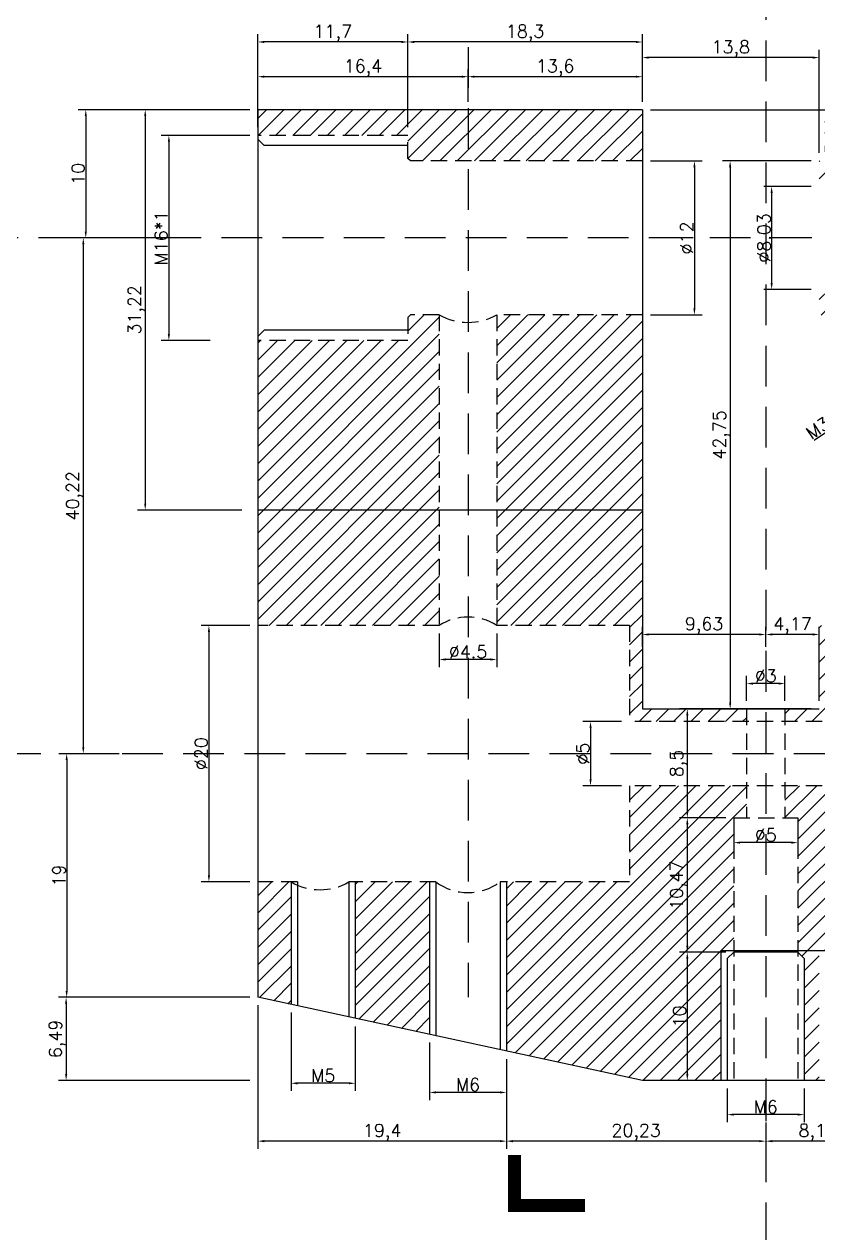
# Model space of a CAD drawing. Header units: millimetres. Extents: x 6817 to 15937, y -5221 to -164.
# Drawn here: x 9673.5 to 9735.4, y -372.3 to -278 of the extents above; entities that cross this region are included whole.
import ezdxf

# ---------------------------------------------------------------- set-up
doc = ezdxf.new("R2010")
doc.units = ezdxf.units.MM
doc.linetypes.add('HIDDEN', pattern=[9.525, 6.35, -3.175])
doc.layers.add('图层2', color=108, linetype='Continuous')
doc.styles.get("Standard").update_dxf_attribs({"font": 'txt', "bigfont": 'gbcbig.shx'})
doc.dimstyles.new('ISO-25', dxfattribs={"dimtxt": 1, "dimasz": 0.5, "dimexe": 0.6, "dimexo": 0.625, "dimgap": 0.1, "dimtad": 1, "dimtxsty": 'Standard', "dimcen": 2.5, "dimadec": 0, "dimazin": 0, "dimtfac": 1, "dimtmove": 0, "dimatfit": 3, "dimfxl": 0, "dimarcsym": 0})

# ---------------------------------------------------------------- blocks, each defined once
blk = doc.blocks.new('*D1235')
at = {"layer": 'Defpoints', "color": 0, "linetype": 'ByBlock', "transparency": 16777216}
for p in [(9705.895, -324.936), (9710.395, -324.936), (9705.895, -327.591)]:
    blk.add_point(p, dxfattribs=at)
at = {"layer": '图层2', "color": 0, "linetype": 'ByBlock', "lineweight": -2, "transparency": 16777216}
for p, q in [((9705.895, -325.561), (9705.895, -328.191)), ((9710.395, -325.561), (9710.395, -328.191)), ((9709.895, -327.591), (9706.395, -327.591))]:
    blk.add_line(p, q, dxfattribs=at)
at = {"layer": '图层2', "color": 0, "linetype": 'ByBlock', "transparency": 16777216}
for points in [[(9706.395, -327.507), (9706.395, -327.674), (9705.895, -327.591)], [(9709.895, -327.507), (9709.895, -327.674), (9710.395, -327.591)]]:
    blk.add_solid(points, dxfattribs=at)
at = {"layer": '图层2', "color": 0, "linetype": 'ByBlock', "transparency": 16777216, "insert": (9708.145, -326.991), "char_height": 1, "attachment_point": 5}
blk.add_mtext('%%C4.5', dxfattribs=at)
blk = doc.blocks.new('*D1236')
at = {"layer": 'Defpoints', "color": 0, "linetype": 'ByBlock', "transparency": 16777216}
for p in [(9705.145, -356.834), (9711.145, -358.131), (9705.145, -361.356)]:
    blk.add_point(p, dxfattribs=at)
at = {"layer": '图层2', "color": 0, "linetype": 'ByBlock', "lineweight": -2, "transparency": 16777216}
for p, q in [((9705.145, -357.459), (9705.145, -361.956)), ((9711.145, -358.756), (9711.145, -361.956)), ((9710.645, -361.356), (9705.645, -361.356))]:
    blk.add_line(p, q, dxfattribs=at)
at = {"layer": '图层2', "color": 0, "linetype": 'ByBlock', "transparency": 16777216}
for points in [[(9705.645, -361.273), (9705.645, -361.44), (9705.145, -361.356)], [(9710.645, -361.273), (9710.645, -361.44), (9711.145, -361.356)]]:
    blk.add_solid(points, dxfattribs=at)
at = {"layer": '图层2', "color": 0, "linetype": 'ByBlock', "transparency": 16777216, "insert": (9708.145, -360.756), "char_height": 1, "attachment_point": 5}
blk.add_mtext('M6', dxfattribs=at)
blk = doc.blocks.new('*D1237')
at = {"layer": 'Defpoints', "color": 0, "linetype": 'ByBlock', "transparency": 16777216}
for p in [(9691.745, -324.936), (9687.927, -344.936), (9691.745, -344.936)]:
    blk.add_point(p, dxfattribs=at)
at = {"layer": '图层2', "color": 0, "linetype": 'ByBlock', "lineweight": -2, "transparency": 16777216}
for p, q in [((9691.12, -324.936), (9687.327, -324.936)), ((9687.927, -325.436), (9687.927, -344.436)), ((9691.12, -344.936), (9687.327, -344.936))]:
    blk.add_line(p, q, dxfattribs=at)
at = {"layer": '图层2', "color": 0, "linetype": 'ByBlock', "transparency": 16777216}
for points in [[(9687.844, -325.436), (9688.011, -325.436), (9687.927, -324.936)], [(9687.844, -344.436), (9688.011, -344.436), (9687.927, -344.936)]]:
    blk.add_solid(points, dxfattribs=at)
at = {"layer": '图层2', "color": 0, "linetype": 'ByBlock', "transparency": 16777216, "insert": (9687.327, -334.936), "char_height": 1, "attachment_point": 5, "rotation": 90}
blk.add_mtext('%%C20', dxfattribs=at)
blk = doc.blocks.new('*D1284')
at = {"layer": 'Defpoints', "color": 0, "linetype": 'ByBlock', "transparency": 16777216}
for p in [(9708.145, -282.138), (9708.145, -284.712), (9721.745, -284.712)]:
    blk.add_point(p, dxfattribs=at)
at = {"layer": '图层2', "color": 0, "linetype": 'ByBlock', "lineweight": -2, "transparency": 16777216}
for p, q in [((9708.145, -284.087), (9708.145, -281.538)), ((9721.745, -284.087), (9721.745, -281.538)), ((9721.245, -282.138), (9708.645, -282.138))]:
    blk.add_line(p, q, dxfattribs=at)
at = {"layer": '图层2', "color": 0, "linetype": 'ByBlock', "transparency": 16777216}
for points in [[(9708.645, -282.055), (9708.645, -282.221), (9708.145, -282.138)], [(9721.245, -282.055), (9721.245, -282.221), (9721.745, -282.138)]]:
    blk.add_solid(points, dxfattribs=at)
at = {"layer": '图层2', "color": 0, "linetype": 'ByBlock', "transparency": 16777216, "insert": (9714.945, -281.455), "char_height": 1, "attachment_point": 5}
blk.add_mtext('13,6', dxfattribs=at)
blk = doc.blocks.new('*D1285')
at = {"layer": 'Defpoints', "color": 0, "linetype": 'ByBlock', "transparency": 16777216}
for p in [(9703.445, -279.431), (9721.745, -284.712), (9703.445, -286.712)]:
    blk.add_point(p, dxfattribs=at)
at = {"layer": '图层2', "color": 0, "linetype": 'ByBlock', "lineweight": -2, "transparency": 16777216}
for p, q in [((9703.445, -286.087), (9703.445, -278.831)), ((9721.745, -284.087), (9721.745, -278.831)), ((9721.245, -279.431), (9703.945, -279.431))]:
    blk.add_line(p, q, dxfattribs=at)
at = {"layer": '图层2', "color": 0, "linetype": 'ByBlock', "transparency": 16777216}
for points in [[(9703.945, -279.348), (9703.945, -279.515), (9703.445, -279.431)], [(9721.245, -279.348), (9721.245, -279.515), (9721.745, -279.431)]]:
    blk.add_solid(points, dxfattribs=at)
at = {"layer": '图层2', "color": 0, "linetype": 'ByBlock', "transparency": 16777216, "insert": (9712.595, -278.748), "char_height": 1, "attachment_point": 5}
blk.add_mtext('18,3', dxfattribs=at)
blk = doc.blocks.new('*D1286')
at = {"layer": 'Defpoints', "color": 0, "linetype": 'ByBlock', "transparency": 16777216}
for p in [(9691.745, -279.431), (9691.745, -286.712), (9703.445, -286.712)]:
    blk.add_point(p, dxfattribs=at)
at = {"layer": '图层2', "color": 0, "linetype": 'ByBlock', "lineweight": -2, "transparency": 16777216}
for p, q in [((9691.745, -286.087), (9691.745, -278.831)), ((9703.445, -286.087), (9703.445, -278.831)), ((9702.945, -279.431), (9692.245, -279.431))]:
    blk.add_line(p, q, dxfattribs=at)
at = {"layer": '图层2', "color": 0, "linetype": 'ByBlock', "transparency": 16777216}
for points in [[(9692.245, -279.348), (9692.245, -279.515), (9691.745, -279.431)], [(9702.945, -279.348), (9702.945, -279.515), (9703.445, -279.431)]]:
    blk.add_solid(points, dxfattribs=at)
at = {"layer": '图层2', "color": 0, "linetype": 'ByBlock', "transparency": 16777216, "insert": (9697.595, -278.748), "char_height": 1, "attachment_point": 5}
blk.add_mtext('11,7', dxfattribs=at)
blk = doc.blocks.new('*D772')
at = {"layer": 'Defpoints', "color": 0, "linetype": 'ByBlock', "transparency": 16777216}
for p in [(9691.745, -282.138), (9691.745, -284.712), (9708.145, -284.712)]:
    blk.add_point(p, dxfattribs=at)
at = {"layer": '图层2', "color": 0, "linetype": 'ByBlock', "lineweight": -2, "transparency": 16777216}
for p, q in [((9691.745, -284.087), (9691.745, -281.538)), ((9708.145, -284.087), (9708.145, -281.538)), ((9707.645, -282.138), (9692.245, -282.138))]:
    blk.add_line(p, q, dxfattribs=at)
at = {"layer": '图层2', "color": 0, "linetype": 'ByBlock', "transparency": 16777216}
for points in [[(9692.245, -282.055), (9692.245, -282.221), (9691.745, -282.138)], [(9707.645, -282.055), (9707.645, -282.221), (9708.145, -282.138)]]:
    blk.add_solid(points, dxfattribs=at)
at = {"layer": '图层2', "color": 0, "linetype": 'ByBlock', "transparency": 16777216, "insert": (9699.945, -281.455), "char_height": 1, "attachment_point": 5}
blk.add_mtext('16,4', dxfattribs=at)
blk = doc.blocks.new('*D773')
at = {"layer": 'Defpoints', "color": 0, "linetype": 'ByBlock', "transparency": 16777216}
for p in [(9721.745, -288.712), (9721.745, -300.712), (9725.81, -300.712)]:
    blk.add_point(p, dxfattribs=at)
at = {"layer": '图层2', "color": 0, "linetype": 'ByBlock', "lineweight": -2, "transparency": 16777216}
for p, q in [((9722.37, -288.712), (9726.41, -288.712)), ((9725.81, -289.212), (9725.81, -300.212)), ((9722.37, -300.712), (9726.41, -300.712))]:
    blk.add_line(p, q, dxfattribs=at)
at = {"layer": '图层2', "color": 0, "linetype": 'ByBlock', "transparency": 16777216}
for points in [[(9725.727, -289.212), (9725.893, -289.212), (9725.81, -288.712)], [(9725.727, -300.212), (9725.893, -300.212), (9725.81, -300.712)]]:
    blk.add_solid(points, dxfattribs=at)
at = {"layer": '图层2', "color": 0, "linetype": 'ByBlock', "transparency": 16777216, "insert": (9725.21, -294.712), "char_height": 1, "attachment_point": 5, "rotation": 90}
blk.add_mtext('%%C12', dxfattribs=at)
blk = doc.blocks.new('*D774')
at = {"layer": 'Defpoints', "color": 0, "linetype": 'ByBlock', "transparency": 16777216}
for p in [(9691.745, -286.712), (9684.803, -302.712), (9688.645, -302.712)]:
    blk.add_point(p, dxfattribs=at)
at = {"layer": '图层2', "color": 0, "linetype": 'ByBlock', "lineweight": -2, "transparency": 16777216}
for p, q in [((9691.12, -286.712), (9684.203, -286.712)), ((9684.803, -287.212), (9684.803, -302.212)), ((9688.02, -302.712), (9684.203, -302.712))]:
    blk.add_line(p, q, dxfattribs=at)
at = {"layer": '图层2', "color": 0, "linetype": 'ByBlock', "transparency": 16777216}
for points in [[(9684.72, -287.212), (9684.886, -287.212), (9684.803, -286.712)], [(9684.72, -302.212), (9684.886, -302.212), (9684.803, -302.712)]]:
    blk.add_solid(points, dxfattribs=at)
at = {"layer": '图层2', "color": 0, "linetype": 'ByBlock', "transparency": 16777216, "insert": (9684.203, -294.712), "char_height": 1, "attachment_point": 5, "rotation": 90}
blk.add_mtext('M16*1', dxfattribs=at)
blk = doc.blocks.new('*D1287')
at = {"layer": 'Defpoints', "color": 0, "linetype": 'ByBlock', "transparency": 16777216}
for p in [(9691.745, -284.712), (9678.319, -294.712), (9687.89, -294.712)]:
    blk.add_point(p, dxfattribs=at)
at = {"layer": '图层2', "color": 0, "linetype": 'ByBlock', "lineweight": -2, "transparency": 16777216}
for p, q in [((9691.12, -284.712), (9677.719, -284.712)), ((9678.319, -285.212), (9678.319, -294.212)), ((9687.265, -294.712), (9677.719, -294.712))]:
    blk.add_line(p, q, dxfattribs=at)
at = {"layer": '图层2', "color": 0, "linetype": 'ByBlock', "transparency": 16777216}
for points in [[(9678.235, -285.212), (9678.402, -285.212), (9678.319, -284.712)], [(9678.235, -294.212), (9678.402, -294.212), (9678.319, -294.712)]]:
    blk.add_solid(points, dxfattribs=at)
at = {"layer": '图层2', "color": 0, "linetype": 'ByBlock', "transparency": 16777216, "insert": (9677.719, -289.712), "char_height": 1, "attachment_point": 5, "rotation": 90}
blk.add_mtext('10', dxfattribs=at)
blk = doc.blocks.new('*D775')
at = {"layer": 'Defpoints', "color": 0, "linetype": 'ByBlock', "transparency": 16777216}
for p in [(9691.12, -284.712), (9682.957, -315.936), (9691.12, -315.936)]:
    blk.add_point(p, dxfattribs=at)
at = {"layer": '图层2', "color": 0, "linetype": 'ByBlock', "lineweight": -2, "transparency": 16777216}
for p, q in [((9690.495, -284.712), (9682.357, -284.712)), ((9682.957, -285.212), (9682.957, -315.436)), ((9690.495, -315.936), (9682.357, -315.936))]:
    blk.add_line(p, q, dxfattribs=at)
at = {"layer": '图层2', "color": 0, "linetype": 'ByBlock', "transparency": 16777216}
for points in [[(9682.874, -285.212), (9683.04, -285.212), (9682.957, -284.712)], [(9682.874, -315.436), (9683.04, -315.436), (9682.957, -315.936)]]:
    blk.add_solid(points, dxfattribs=at)
at = {"layer": '图层2', "color": 0, "linetype": 'ByBlock', "transparency": 16777216, "insert": (9682.274, -300.324), "char_height": 1, "attachment_point": 5, "rotation": 90}
blk.add_mtext('31,22', dxfattribs=at)
blk = doc.blocks.new('*D1288')
at = {"layer": 'Defpoints', "color": 0, "linetype": 'ByBlock', "transparency": 16777216}
for p in [(9678.751, -294.712), (9678.126, -334.936), (9681.561, -334.936)]:
    blk.add_point(p, dxfattribs=at)
at = {"layer": '图层2', "color": 0, "linetype": 'ByBlock', "lineweight": -2, "transparency": 16777216}
for p, q in [((9678.126, -294.712), (9677.526, -294.712)), ((9678.126, -295.212), (9678.126, -334.436)), ((9680.936, -334.936), (9677.526, -334.936))]:
    blk.add_line(p, q, dxfattribs=at)
at = {"layer": '图层2', "color": 0, "linetype": 'ByBlock', "transparency": 16777216}
for points in [[(9678.043, -295.212), (9678.21, -295.212), (9678.126, -294.712)], [(9678.043, -334.436), (9678.21, -334.436), (9678.126, -334.936)]]:
    blk.add_solid(points, dxfattribs=at)
at = {"layer": '图层2', "color": 0, "linetype": 'ByBlock', "transparency": 16777216, "insert": (9677.443, -314.824), "char_height": 1, "attachment_point": 5, "rotation": 90}
blk.add_mtext('40,22', dxfattribs=at)
blk = doc.blocks.new('*D1289')
at = {"layer": 'Defpoints', "color": 0, "linetype": 'ByBlock', "transparency": 16777216}
for p in [(9681.561, -334.936), (9676.829, -353.936), (9691.745, -353.936)]:
    blk.add_point(p, dxfattribs=at)
at = {"layer": '图层2', "color": 0, "linetype": 'ByBlock', "lineweight": -2, "transparency": 16777216}
for p, q in [((9680.936, -334.936), (9676.229, -334.936)), ((9676.829, -335.436), (9676.829, -353.436)), ((9691.12, -353.936), (9676.229, -353.936))]:
    blk.add_line(p, q, dxfattribs=at)
at = {"layer": '图层2', "color": 0, "linetype": 'ByBlock', "transparency": 16777216}
for points in [[(9676.745, -335.436), (9676.912, -335.436), (9676.829, -334.936)], [(9676.745, -353.436), (9676.912, -353.436), (9676.829, -353.936)]]:
    blk.add_solid(points, dxfattribs=at)
at = {"layer": '图层2', "color": 0, "linetype": 'ByBlock', "transparency": 16777216, "insert": (9676.229, -344.436), "char_height": 1, "attachment_point": 5, "rotation": 90}
blk.add_mtext('19', dxfattribs=at)
blk = doc.blocks.new('*D1290')
at = {"layer": 'Defpoints', "color": 0, "linetype": 'ByBlock', "transparency": 16777216}
for p in [(9720.745, -332.436), (9717.703, -337.436), (9720.745, -337.436)]:
    blk.add_point(p, dxfattribs=at)
at = {"layer": '图层2', "color": 0, "linetype": 'ByBlock', "lineweight": -2, "transparency": 16777216}
for p, q in [((9720.12, -332.436), (9717.103, -332.436)), ((9717.703, -332.936), (9717.703, -336.936)), ((9720.12, -337.436), (9717.103, -337.436))]:
    blk.add_line(p, q, dxfattribs=at)
at = {"layer": '图层2', "color": 0, "linetype": 'ByBlock', "transparency": 16777216}
for points in [[(9717.62, -332.936), (9717.787, -332.936), (9717.703, -332.436)], [(9717.62, -336.936), (9717.787, -336.936), (9717.703, -337.436)]]:
    blk.add_solid(points, dxfattribs=at)
at = {"layer": '图层2', "color": 0, "linetype": 'ByBlock', "transparency": 16777216, "insert": (9717.103, -334.936), "char_height": 1, "attachment_point": 5, "rotation": 90}
blk.add_mtext('%%C5', dxfattribs=at)
blk = doc.blocks.new('*D1291')
at = {"layer": 'Defpoints', "color": 0, "linetype": 'ByBlock', "transparency": 16777216}
for p in [(9729.875, -329.468), (9729.875, -331.451), (9732.875, -331.451)]:
    blk.add_point(p, dxfattribs=at)
at = {"layer": '图层2', "color": 0, "linetype": 'ByBlock', "lineweight": -2, "transparency": 16777216}
for p, q in [((9729.875, -330.826), (9729.875, -328.868)), ((9732.875, -330.826), (9732.875, -328.868)), ((9732.375, -329.468), (9730.375, -329.468))]:
    blk.add_line(p, q, dxfattribs=at)
at = {"layer": '图层2', "color": 0, "linetype": 'ByBlock', "transparency": 16777216}
for points in [[(9730.375, -329.385), (9730.375, -329.552), (9729.875, -329.468)], [(9732.375, -329.385), (9732.375, -329.552), (9732.875, -329.468)]]:
    blk.add_solid(points, dxfattribs=at)
at = {"layer": '图层2', "color": 0, "linetype": 'ByBlock', "transparency": 16777216, "insert": (9731.375, -328.868), "char_height": 1, "attachment_point": 5}
blk.add_mtext('%%C3', dxfattribs=at)
blk = doc.blocks.new('*D1292')
at = {"layer": 'Defpoints', "color": 0, "linetype": 'ByBlock', "transparency": 16777216}
for p in [(9731.375, -325.641), (9731.375, -327.217), (9735.545, -331.451)]:
    blk.add_point(p, dxfattribs=at)
at = {"layer": '图层2', "color": 0, "linetype": 'ByBlock', "lineweight": -2, "transparency": 16777216}
for p, q in [((9731.375, -326.592), (9731.375, -325.041)), ((9735.545, -330.826), (9735.545, -325.041)), ((9735.045, -325.641), (9731.875, -325.641))]:
    blk.add_line(p, q, dxfattribs=at)
at = {"layer": '图层2', "color": 0, "linetype": 'ByBlock', "transparency": 16777216}
for points in [[(9731.875, -325.558), (9731.875, -325.724), (9731.375, -325.641)], [(9735.045, -325.558), (9735.045, -325.724), (9735.545, -325.641)]]:
    blk.add_solid(points, dxfattribs=at)
at = {"layer": '图层2', "color": 0, "linetype": 'ByBlock', "transparency": 16777216, "insert": (9733.46, -324.958), "char_height": 1, "attachment_point": 5}
blk.add_mtext('4,17', dxfattribs=at)
blk = doc.blocks.new('*D1293')
at = {"layer": 'Defpoints', "color": 0, "linetype": 'ByBlock', "transparency": 16777216}
for p in [(9721.745, -325.641), (9721.745, -327.217), (9731.375, -327.217)]:
    blk.add_point(p, dxfattribs=at)
at = {"layer": '图层2', "color": 0, "linetype": 'ByBlock', "lineweight": -2, "transparency": 16777216}
for p, q in [((9721.745, -326.592), (9721.745, -325.041)), ((9731.375, -326.592), (9731.375, -325.041)), ((9730.875, -325.641), (9722.245, -325.641))]:
    blk.add_line(p, q, dxfattribs=at)
at = {"layer": '图层2', "color": 0, "linetype": 'ByBlock', "transparency": 16777216}
for points in [[(9722.245, -325.558), (9722.245, -325.724), (9721.745, -325.641)], [(9730.875, -325.558), (9730.875, -325.724), (9731.375, -325.641)]]:
    blk.add_solid(points, dxfattribs=at)
at = {"layer": '图层2', "color": 0, "linetype": 'ByBlock', "transparency": 16777216, "insert": (9726.56, -324.958), "char_height": 1, "attachment_point": 5}
blk.add_mtext('9,63', dxfattribs=at)
blk = doc.blocks.new('*D1294')
at = {"layer": 'Defpoints', "color": 0, "linetype": 'ByBlock', "transparency": 16777216}
for p in [(9728.875, -339.951), (9733.875, -339.951), (9728.875, -341.875)]:
    blk.add_point(p, dxfattribs=at)
at = {"layer": '图层2', "color": 0, "linetype": 'ByBlock', "lineweight": -2, "transparency": 16777216}
for p, q in [((9728.875, -340.576), (9728.875, -342.475)), ((9733.875, -340.576), (9733.875, -342.475)), ((9733.375, -341.875), (9729.375, -341.875))]:
    blk.add_line(p, q, dxfattribs=at)
at = {"layer": '图层2', "color": 0, "linetype": 'ByBlock', "transparency": 16777216}
for points in [[(9729.375, -341.792), (9729.375, -341.958), (9728.875, -341.875)], [(9733.375, -341.792), (9733.375, -341.958), (9733.875, -341.875)]]:
    blk.add_solid(points, dxfattribs=at)
at = {"layer": '图层2', "color": 0, "linetype": 'ByBlock', "transparency": 16777216, "insert": (9731.375, -341.275), "char_height": 1, "attachment_point": 5}
blk.add_mtext('%%C5', dxfattribs=at)
blk = doc.blocks.new('*D1295')
at = {"layer": 'Defpoints', "color": 0, "linetype": 'ByBlock', "transparency": 16777216}
for p in [(9729.832, -331.451), (9725.254, -339.951), (9728.875, -339.951)]:
    blk.add_point(p, dxfattribs=at)
at = {"layer": '图层2', "color": 0, "linetype": 'ByBlock', "lineweight": -2, "transparency": 16777216}
for p, q in [((9729.207, -331.451), (9724.654, -331.451)), ((9725.254, -331.951), (9725.254, -339.451)), ((9728.25, -339.951), (9724.654, -339.951))]:
    blk.add_line(p, q, dxfattribs=at)
at = {"layer": '图层2', "color": 0, "linetype": 'ByBlock', "transparency": 16777216}
for points in [[(9725.17, -331.951), (9725.337, -331.951), (9725.254, -331.451)], [(9725.17, -339.451), (9725.337, -339.451), (9725.254, -339.951)]]:
    blk.add_solid(points, dxfattribs=at)
at = {"layer": '图层2', "color": 0, "linetype": 'ByBlock', "transparency": 16777216, "insert": (9724.57, -335.701), "char_height": 1, "attachment_point": 5, "rotation": 90}
blk.add_mtext('8,5', dxfattribs=at)
blk = doc.blocks.new('*D776')
at = {"layer": 'Defpoints', "color": 0, "linetype": 'ByBlock', "transparency": 16777216}
for p in [(9728.25, -339.951), (9725.254, -350.423), (9728.875, -350.423)]:
    blk.add_point(p, dxfattribs=at)
at = {"layer": '图层2', "color": 0, "linetype": 'ByBlock', "lineweight": -2, "transparency": 16777216}
for p, q in [((9727.625, -339.951), (9724.654, -339.951)), ((9725.254, -340.451), (9725.254, -349.923)), ((9728.25, -350.423), (9724.654, -350.423))]:
    blk.add_line(p, q, dxfattribs=at)
at = {"layer": '图层2', "color": 0, "linetype": 'ByBlock', "transparency": 16777216}
for points in [[(9725.17, -340.451), (9725.337, -340.451), (9725.254, -339.951)], [(9725.17, -349.923), (9725.337, -349.923), (9725.254, -350.423)]]:
    blk.add_solid(points, dxfattribs=at)
at = {"layer": '图层2', "color": 0, "linetype": 'ByBlock', "transparency": 16777216, "insert": (9724.57, -345.187), "char_height": 1, "attachment_point": 5, "rotation": 90}
blk.add_mtext('10,47', dxfattribs=at)
blk = doc.blocks.new('*D1296')
at = {"layer": 'Defpoints', "color": 0, "linetype": 'ByBlock', "transparency": 16777216}
for p in [(9728.875, -350.423), (9725.254, -360.423), (9727.858, -360.423)]:
    blk.add_point(p, dxfattribs=at)
at = {"layer": '图层2', "color": 0, "linetype": 'ByBlock', "lineweight": -2, "transparency": 16777216}
for p, q in [((9728.25, -350.423), (9724.654, -350.423)), ((9725.254, -350.923), (9725.254, -359.923)), ((9727.233, -360.423), (9724.654, -360.423))]:
    blk.add_line(p, q, dxfattribs=at)
at = {"layer": '图层2', "color": 0, "linetype": 'ByBlock', "transparency": 16777216}
for points in [[(9725.17, -350.923), (9725.337, -350.923), (9725.254, -350.423)], [(9725.17, -359.923), (9725.337, -359.923), (9725.254, -360.423)]]:
    blk.add_solid(points, dxfattribs=at)
at = {"layer": '图层2', "color": 0, "linetype": 'ByBlock', "transparency": 16777216, "insert": (9724.654, -355.423), "char_height": 1, "attachment_point": 5, "rotation": 90}
blk.add_mtext('10', dxfattribs=at)
blk = doc.blocks.new('*D1297')
at = {"layer": 'Defpoints', "color": 0, "linetype": 'ByBlock', "transparency": 16777216}
for p in [(9728.375, -360.423), (9734.375, -360.423), (9728.375, -363.086)]:
    blk.add_point(p, dxfattribs=at)
at = {"layer": '图层2', "color": 0, "linetype": 'ByBlock', "lineweight": -2, "transparency": 16777216}
for p, q in [((9728.375, -361.048), (9728.375, -363.686)), ((9734.375, -361.048), (9734.375, -363.686)), ((9733.875, -363.086), (9728.875, -363.086))]:
    blk.add_line(p, q, dxfattribs=at)
at = {"layer": '图层2', "color": 0, "linetype": 'ByBlock', "transparency": 16777216}
for points in [[(9728.875, -363.003), (9728.875, -363.169), (9728.375, -363.086)], [(9733.875, -363.003), (9733.875, -363.169), (9734.375, -363.086)]]:
    blk.add_solid(points, dxfattribs=at)
at = {"layer": '图层2', "color": 0, "linetype": 'ByBlock', "transparency": 16777216, "insert": (9731.375, -362.486), "char_height": 1, "attachment_point": 5}
blk.add_mtext('M6', dxfattribs=at)
blk = doc.blocks.new('*D1304')
at = {"layer": 'Defpoints', "color": 0, "linetype": 'ByBlock', "transparency": 16777216}
for p in [(9739.489, -360.423), (9731.375, -363.086), (9731.375, -365.157)]:
    blk.add_point(p, dxfattribs=at)
at = {"layer": '图层2', "color": 0, "linetype": 'ByBlock', "lineweight": -2, "transparency": 16777216}
for p, q in [((9739.489, -361.048), (9739.489, -365.757)), ((9731.375, -363.711), (9731.375, -365.757)), ((9738.989, -365.157), (9731.875, -365.157))]:
    blk.add_line(p, q, dxfattribs=at)
at = {"layer": '图层2', "color": 0, "linetype": 'ByBlock', "transparency": 16777216}
for points in [[(9731.875, -365.074), (9731.875, -365.241), (9731.375, -365.157)], [(9738.989, -365.074), (9738.989, -365.241), (9739.489, -365.157)]]:
    blk.add_solid(points, dxfattribs=at)
at = {"layer": '图层2', "color": 0, "linetype": 'ByBlock', "transparency": 16777216, "insert": (9735.432, -364.474), "char_height": 1, "attachment_point": 5}
blk.add_mtext('8,11', dxfattribs=at)
blk = doc.blocks.new('*D777')
at = {"layer": 'Defpoints', "color": 0, "linetype": 'ByBlock', "transparency": 16777216}
for p in [(9711.145, -358.131), (9731.375, -363.711), (9711.145, -365.157)]:
    blk.add_point(p, dxfattribs=at)
at = {"layer": '图层2', "color": 0, "linetype": 'ByBlock', "lineweight": -2, "transparency": 16777216}
for p, q in [((9711.145, -358.756), (9711.145, -365.757)), ((9731.375, -364.336), (9731.375, -365.757)), ((9730.875, -365.157), (9711.645, -365.157))]:
    blk.add_line(p, q, dxfattribs=at)
at = {"layer": '图层2', "color": 0, "linetype": 'ByBlock', "transparency": 16777216}
for points in [[(9711.645, -365.074), (9711.645, -365.241), (9711.145, -365.157)], [(9730.875, -365.074), (9730.875, -365.241), (9731.375, -365.157)]]:
    blk.add_solid(points, dxfattribs=at)
at = {"layer": '图层2', "color": 0, "linetype": 'ByBlock', "transparency": 16777216, "insert": (9721.26, -364.474), "char_height": 1, "attachment_point": 5}
blk.add_mtext('20,23', dxfattribs=at)
blk = doc.blocks.new('*D778')
at = {"layer": 'Defpoints', "color": 0, "linetype": 'ByBlock', "transparency": 16777216}
for p in [(9691.745, -353.936), (9711.145, -358.131), (9691.745, -365.157)]:
    blk.add_point(p, dxfattribs=at)
at = {"layer": '图层2', "color": 0, "linetype": 'ByBlock', "lineweight": -2, "transparency": 16777216}
for p, q in [((9691.745, -354.561), (9691.745, -365.757)), ((9711.145, -358.756), (9711.145, -365.757)), ((9710.645, -365.157), (9692.245, -365.157))]:
    blk.add_line(p, q, dxfattribs=at)
at = {"layer": '图层2', "color": 0, "linetype": 'ByBlock', "transparency": 16777216}
for points in [[(9692.245, -365.074), (9692.245, -365.241), (9691.745, -365.157)], [(9710.645, -365.074), (9710.645, -365.241), (9711.145, -365.157)]]:
    blk.add_solid(points, dxfattribs=at)
at = {"layer": '图层2', "color": 0, "linetype": 'ByBlock', "transparency": 16777216, "insert": (9701.445, -364.474), "char_height": 1, "attachment_point": 5}
blk.add_mtext('19,4', dxfattribs=at)
blk = doc.blocks.new('*D779')
at = {"layer": 'Defpoints', "color": 0, "linetype": 'ByBlock', "transparency": 16777216}
for p in [(9691.745, -353.936), (9676.787, -360.423), (9691.745, -360.423)]:
    blk.add_point(p, dxfattribs=at)
at = {"layer": '图层2', "color": 0, "linetype": 'ByBlock', "lineweight": -2, "transparency": 16777216}
for p, q in [((9691.12, -353.936), (9676.187, -353.936)), ((9676.787, -354.436), (9676.787, -359.923)), ((9691.12, -360.423), (9676.187, -360.423))]:
    blk.add_line(p, q, dxfattribs=at)
at = {"layer": '图层2', "color": 0, "linetype": 'ByBlock', "transparency": 16777216}
for points in [[(9676.704, -354.436), (9676.87, -354.436), (9676.787, -353.936)], [(9676.704, -359.923), (9676.87, -359.923), (9676.787, -360.423)]]:
    blk.add_solid(points, dxfattribs=at)
at = {"layer": '图层2', "color": 0, "linetype": 'ByBlock', "transparency": 16777216, "insert": (9676.104, -357.18), "char_height": 1, "attachment_point": 5, "rotation": 90}
blk.add_mtext('6,49', dxfattribs=at)
blk = doc.blocks.new('*D783')
at = {"layer": 'Defpoints', "color": 0, "linetype": 'ByBlock', "transparency": 16777216}
for p in [(9721.745, -280.647), (9721.745, -284.712), (9735.545, -288.697)]:
    blk.add_point(p, dxfattribs=at)
at = {"layer": '图层2', "color": 0, "linetype": 'ByBlock', "lineweight": -2, "transparency": 16777216}
for p, q in [((9721.745, -284.087), (9721.745, -280.047)), ((9735.045, -280.647), (9722.245, -280.647)), ((9735.545, -288.072), (9735.545, -280.047))]:
    blk.add_line(p, q, dxfattribs=at)
at = {"layer": '图层2', "color": 0, "linetype": 'ByBlock', "transparency": 16777216}
for points in [[(9722.245, -280.564), (9722.245, -280.731), (9721.745, -280.647)], [(9735.045, -280.564), (9735.045, -280.731), (9735.545, -280.647)]]:
    blk.add_solid(points, dxfattribs=at)
at = {"layer": '图层2', "color": 0, "linetype": 'ByBlock', "transparency": 16777216, "insert": (9728.645, -279.964), "char_height": 1, "attachment_point": 5}
blk.add_mtext('13,8', dxfattribs=at)
blk = doc.blocks.new('*D784')
at = {"layer": 'Defpoints', "color": 0, "linetype": 'ByBlock', "transparency": 16777216}
for p in [(9721.745, -284.712), (9737.38, -284.712), (9735.545, -288.697)]:
    blk.add_point(p, dxfattribs=at)
at = {"layer": '图层2', "color": 0, "linetype": 'ByBlock', "lineweight": -2, "transparency": 16777216}
for p, q in [((9722.37, -284.712), (9737.98, -284.712)), ((9737.38, -288.197), (9737.38, -285.212)), ((9736.17, -288.697), (9737.98, -288.697))]:
    blk.add_line(p, q, dxfattribs=at)
at = {"layer": '图层2', "color": 0, "linetype": 'ByBlock', "transparency": 16777216}
for points in [[(9737.296, -285.212), (9737.463, -285.212), (9737.38, -284.712)], [(9737.296, -288.197), (9737.463, -288.197), (9737.38, -288.697)]]:
    blk.add_solid(points, dxfattribs=at)
at = {"layer": '图层2', "color": 0, "linetype": 'ByBlock', "transparency": 16777216, "insert": (9736.696, -286.704), "char_height": 1, "attachment_point": 5, "rotation": 90}
blk.add_mtext('3,99', dxfattribs=at)
blk = doc.blocks.new('*D1323')
at = {"layer": 'Defpoints', "color": 0, "linetype": 'ByBlock', "transparency": 16777216}
for p in [(9735.545, -290.697), (9731.834, -298.727), (9735.545, -298.727)]:
    blk.add_point(p, dxfattribs=at)
at = {"layer": '图层2', "color": 0, "linetype": 'ByBlock', "lineweight": -2, "transparency": 16777216}
for p, q in [((9734.92, -290.697), (9731.234, -290.697)), ((9731.834, -291.197), (9731.834, -298.227)), ((9734.92, -298.727), (9731.234, -298.727))]:
    blk.add_line(p, q, dxfattribs=at)
at = {"layer": '图层2', "color": 0, "linetype": 'ByBlock', "transparency": 16777216}
for points in [[(9731.751, -291.197), (9731.918, -291.197), (9731.834, -290.697)], [(9731.751, -298.227), (9731.918, -298.227), (9731.834, -298.727)]]:
    blk.add_solid(points, dxfattribs=at)
at = {"layer": '图层2', "color": 0, "linetype": 'ByBlock', "transparency": 16777216, "insert": (9731.234, -294.712), "char_height": 1, "attachment_point": 5, "rotation": 90}
blk.add_mtext('%%C8.03', dxfattribs=at)
blk = doc.blocks.new('*D794')
at = {"layer": 'Defpoints', "color": 0, "linetype": 'ByBlock', "transparency": 16777216}
for p in [(9743.304, -304.983), (9742.061, -305.823)]:
    blk.add_point(p, dxfattribs=at)
at = {"layer": '图层2', "color": 0, "linetype": 'ByBlock', "lineweight": -2, "transparency": 16777216}
for p, q in [((9743.304, -304.983), (9742.061, -305.823)), ((9735.162, -310.479), (9741.646, -306.102))]:
    blk.add_line(p, q, dxfattribs=at)
at = {"layer": '图层2', "color": 0, "linetype": 'ByBlock', "transparency": 16777216}
blk.add_solid([(9741.6, -306.033), (9741.693, -306.171), (9742.061, -305.823)], dxfattribs=at)
at = {"layer": '图层2', "color": 0, "linetype": 'ByBlock', "transparency": 16777216, "insert": (9737.852, -307.919), "char_height": 1, "attachment_point": 5, "rotation": 34.01769}
blk.add_mtext('M3 沉降6mm', dxfattribs=at)
blk = doc.blocks.new('*D795')
at = {"layer": 'Defpoints', "color": 0, "linetype": 'ByBlock', "transparency": 16777216}
for p in [(9735.545, -288.697), (9728.597, -331.451), (9735.545, -331.451)]:
    blk.add_point(p, dxfattribs=at)
at = {"layer": '图层2', "color": 0, "linetype": 'ByBlock', "lineweight": -2, "transparency": 16777216}
for p, q in [((9734.92, -288.697), (9727.997, -288.697)), ((9728.597, -289.197), (9728.597, -330.951)), ((9734.92, -331.451), (9727.997, -331.451))]:
    blk.add_line(p, q, dxfattribs=at)
at = {"layer": '图层2', "color": 0, "linetype": 'ByBlock', "transparency": 16777216}
for points in [[(9728.514, -289.197), (9728.68, -289.197), (9728.597, -288.697)], [(9728.514, -330.951), (9728.68, -330.951), (9728.597, -331.451)]]:
    blk.add_solid(points, dxfattribs=at)
at = {"layer": '图层2', "color": 0, "linetype": 'ByBlock', "transparency": 16777216, "insert": (9727.914, -310.074), "char_height": 1, "attachment_point": 5, "rotation": 90}
blk.add_mtext('42,75', dxfattribs=at)
blk = doc.blocks.new('*D1350')
at = {"layer": 'Defpoints', "color": 0, "linetype": 'ByBlock', "transparency": 16777216}
for p in [(9694.345, -354.499), (9699.345, -355.58), (9694.345, -360.643)]:
    blk.add_point(p, dxfattribs=at)
at = {"layer": '图层2', "color": 0, "linetype": 'ByBlock', "lineweight": -2, "transparency": 16777216}
for p, q in [((9694.345, -355.124), (9694.345, -361.243)), ((9699.345, -356.205), (9699.345, -361.243)), ((9698.845, -360.643), (9694.845, -360.643))]:
    blk.add_line(p, q, dxfattribs=at)
at = {"layer": '图层2', "color": 0, "linetype": 'ByBlock', "transparency": 16777216}
for points in [[(9694.845, -360.559), (9694.845, -360.726), (9694.345, -360.643)], [(9698.845, -360.559), (9698.845, -360.726), (9699.345, -360.643)]]:
    blk.add_solid(points, dxfattribs=at)
at = {"layer": '图层2', "color": 0, "linetype": 'ByBlock', "transparency": 16777216, "insert": (9696.845, -360.043), "char_height": 1, "attachment_point": 5}
blk.add_mtext('M5', dxfattribs=at)

msp = doc.modelspace()

# ---------------------------------------------------------------- hatches: boundary and pattern name
at = {"layer": '图层2', "linetype": 'ByBlock'}
h = msp.add_hatch(dxfattribs=at)
h.set_pattern_fill('ANSI31', color=4, scale=0.3)
h.set_pattern_definition([(45, (8217.1897, 256.5624), (-0.6735192, 0.6735192), [])])
h.paths.add_polyline_path([(9735.545, -288.697), (9810.045, -288.697), (9810.045, -294.712), (9807.423, -294.712), (9807.423, -290.697), (9735.545, -290.697)])
h.paths.add_polyline_path([(9800.769, -298.727), (9807.423, -298.727), (9807.423, -294.712), (9810.045, -294.712), (9810.045, -300.727), (9802.769, -300.727)])
h.paths.add_polyline_path([(9813.045, -294.712), (9815.545, -294.712), (9815.545, -300.727), (9813.045, -300.727)])
h.paths.add_polyline_path([(9813.045, -288.697), (9815.545, -288.697), (9815.545, -294.712), (9813.045, -294.712)])
edge = h.paths.add_edge_path()
edge.add_line((9735.545, -298.727), (9740.045, -298.727))
edge.add_arc((9740.045, -300.727), 2, 450, 540)
edge.add_line((9738.045, -300.727), (9735.545, -300.727))
edge.add_line((9735.545, -300.727), (9735.545, -298.727))
edge = h.paths.add_edge_path()
edge.add_line((9740.045, -298.727), (9757.8, -298.727))
edge.add_line((9757.8, -298.727), (9755.8, -300.727))
edge.add_line((9755.8, -300.727), (9738.045, -300.727))
edge.add_arc((9740.045, -300.727), 2, 450, 540, ccw=False)
edge = h.paths.add_edge_path()
edge.add_line((9804.526, -311.726), (9804.526, -307.727))
edge.add_line((9804.526, -307.727), (9810.045, -307.727))
edge.add_line((9810.045, -307.727), (9810.045, -311.697))
edge.add_line((9810.045, -311.697), (9811.045, -311.697))
edge.add_line((9811.045, -311.697), (9811.045, -324.936))
edge.add_arc((9809.045, -324.936), 2, 319.4584, 360, ccw=False)
edge.add_line((9810.565, -326.236), (9796.245, -326.236))
edge.add_line((9796.245, -326.236), (9795.545, -326.936))
edge.add_line((9795.545, -326.936), (9766.644, -326.936))
edge.add_line((9766.644, -326.936), (9768.644, -324.936))
edge.add_line((9768.644, -324.936), (9805.676, -324.936))
edge.add_arc((9805.676, -321.568), 3.368, 270, 360)
edge.add_line((9809.045, -321.568), (9809.045, -315.925))
edge.add_arc((9806.519, -315.925), 2.526, 360, 454.82174)
edge.add_arc((9806.21, -311.726), 1.684, 180, 273.27147, ccw=False)
edge = h.paths.add_edge_path(flags=16)
edge.add_arc((9806.21, -311.726), 1.034, 180, 540, ccw=False)
edge = h.paths.add_edge_path(flags=17)
edge.add_line((9738.045, -324.936), (9739.483, -324.936))
edge.add_line((9739.483, -324.936), (9741.483, -326.936))
edge.add_line((9741.483, -326.936), (9740.045, -326.936))
edge.add_arc((9740.045, -324.936), 2, 180, 270, ccw=False)
edge = h.paths.add_edge_path()
edge.add_line((9735.545, -324.936), (9738.045, -324.936))
edge.add_arc((9740.045, -324.936), 2, 540, 630)
edge.add_line((9740.045, -326.936), (9741.483, -326.936))
edge.add_line((9741.483, -326.936), (9741.483, -332.436))
edge.add_line((9741.483, -332.436), (9732.875, -332.436))
edge.add_line((9732.875, -332.436), (9732.875, -331.451))
edge.add_line((9732.875, -331.451), (9735.545, -331.451))
edge.add_line((9735.545, -331.451), (9735.545, -324.936))
h.paths.add_polyline_path([(9733.875, -339.951), (9732.875, -339.951), (9732.875, -337.436), (9741.483, -337.436), (9741.483, -342.936), (9747.926, -342.936), (9747.926, -344.936), (9743.433, -344.936), (9743.433, -350.317), (9740.989, -350.317), (9740.989, -345.817), (9740.489, -345.317), (9738.489, -345.317), (9737.989, -345.817), (9737.989, -350.317), (9733.875, -350.317)])
h.paths.add_polyline_path([(9788.736, -342.936), (9795.545, -342.936), (9796.245, -343.636), (9815.545, -343.636), (9815.545, -346.949), (9794.952, -346.949), (9794.952, -360.423), (9792.952, -360.423), (9792.952, -344.936), (9788.736, -344.936)])
h.paths.add_polyline_path([(9734.375, -350.923), (9733.875, -350.423), (9733.875, -350.317), (9735.545, -350.317), (9735.545, -360.423), (9734.375, -360.423)])
h.paths.add_polyline_path([(9720.745, -344.936), (9720.745, -337.436), (9729.875, -337.436), (9729.875, -339.951), (9728.875, -339.951), (9728.875, -350.317), (9727.858, -350.317), (9727.858, -360.423), (9721.745, -360.423), (9711.145, -358.131), (9711.145, -344.936)])
h.paths.add_polyline_path([(9691.745, -315.936), (9705.895, -315.936), (9705.895, -324.936), (9691.745, -324.936)])
h.paths.add_polyline_path([(9710.395, -315.936), (9721.745, -315.936), (9721.745, -331.451), (9729.875, -331.451), (9729.875, -332.436), (9720.745, -332.436), (9720.745, -324.936), (9710.395, -324.936)])
h.paths.add_polyline_path([(9710.395, -300.712), (9721.745, -300.712), (9721.745, -315.936), (9710.395, -315.936)])
h.paths.add_polyline_path([(9691.745, -302.712), (9703.445, -302.712), (9703.445, -300.912), (9703.645, -300.712), (9705.895, -300.712), (9705.895, -315.936), (9691.745, -315.936)])
h.paths.add_polyline_path([(9711.245, -284.712), (9721.745, -284.712), (9721.745, -288.712), (9711.245, -288.712)])
h.paths.add_polyline_path([(9703.445, -286.712), (9691.745, -286.712), (9691.745, -284.712), (9711.245, -284.712), (9711.245, -288.712), (9703.645, -288.712), (9703.445, -288.512)])
edge = h.paths.add_edge_path()
edge.add_line((9813.045, -311.697), (9813.045, -307.727))
edge.add_line((9813.045, -307.727), (9815.545, -307.727))
edge.add_line((9815.545, -307.727), (9815.545, -326.236))
edge.add_line((9815.545, -326.236), (9810.565, -326.236))
edge.add_arc((9809.045, -324.936), 2, 319.4584, 360)
edge.add_line((9811.045, -324.936), (9811.045, -311.697))
edge.add_line((9811.045, -311.697), (9813.045, -311.697))
h.paths.add_polyline_path([(9694.345, -344.936), (9694.345, -354.499), (9691.745, -353.936), (9691.745, -344.936)])
h.paths.add_polyline_path([(9699.345, -355.58), (9699.345, -344.936), (9705.145, -344.936), (9705.145, -356.834)])

# ---------------------------------------------------------------- linework, layer by layer
at = {"layer": '图层2', "color": 3, "linetype": 'HIDDEN', "ltscale": 0.5}
for p, q in [((9731.375, -250.728), (9731.375, -365.691)), ((9708.145, -279.824), (9708.145, -353.936)), ((9877.832, -294.712), (9617.028, -294.712)), ((9960.567, -334.936), (9611.681, -334.936)), ((9731.375, -360.423), (9731.375, -426.089))]:
    msp.add_line(p, q, dxfattribs=at)
at = {"layer": '图层2', "color": 2, "linetype": 'ByBlock'}
for p, q in [((9691.745, -284.712), (9691.745, -353.936)), ((9721.745, -284.712), (9691.745, -284.712)), ((9721.745, -284.712), (9721.745, -331.451)), ((9721.745, -315.936), (9691.745, -315.936)), ((9721.745, -331.451), (9735.545, -331.451)), ((9743.433, -350.317), (9727.858, -350.317)), ((9727.858, -350.317), (9727.858, -360.423)), ((9721.745, -360.423), (9691.745, -353.936)), ((9794.952, -360.423), (9721.745, -360.423))]:
    msp.add_line(p, q, dxfattribs=at)
at = {"layer": '图层2', "color": 1, "linetype": 'HIDDEN', "ltscale": 0.2}
for p, q in [((9703.445, -286.712), (9691.745, -286.712)), ((9703.445, -288.512), (9703.445, -286.712)), ((9703.645, -288.712), (9703.445, -288.512)), ((9721.745, -288.712), (9703.645, -288.712)), ((9703.645, -300.712), (9703.445, -300.912)), ((9703.445, -300.912), (9703.445, -302.712)), ((9705.895, -300.712), (9703.645, -300.712)), ((9705.895, -300.712), (9705.895, -324.936)), ((9710.395, -300.712), (9710.395, -324.936)), ((9721.745, -300.712), (9710.395, -300.712)), ((9703.445, -302.712), (9691.745, -302.712)), ((9705.895, -324.936), (9691.745, -324.936)), ((9720.745, -324.936), (9710.395, -324.936)), ((9720.745, -324.936), (9720.745, -332.436)), ((9729.875, -331.451), (9729.875, -339.951)), ((9732.875, -331.451), (9732.875, -339.951)), ((9741.483, -332.436), (9720.745, -332.436)), ((9720.745, -337.436), (9720.745, -344.936)), ((9741.483, -337.436), (9720.745, -337.436)), ((9728.875, -339.951), (9728.875, -360.423)), ((9728.875, -339.951), (9733.875, -339.951)), ((9733.875, -339.951), (9733.875, -360.423)), ((9694.845, -344.936), (9691.745, -344.936)), ((9705.645, -344.936), (9698.845, -344.936)), ((9720.745, -344.936), (9710.645, -344.936))]:
    msp.add_line(p, q, dxfattribs=at)
at = {"layer": '图层2', "color": 4, "linetype": 'ByBlock'}
for p, q in [((9691.745, -287.012), (9692.245, -287.512)), ((9703.445, -287.512), (9692.245, -287.512)), ((9691.745, -302.412), (9692.245, -301.912)), ((9703.445, -301.912), (9692.245, -301.912)), ((9694.345, -344.936), (9694.345, -354.499)), ((9699.345, -344.936), (9699.345, -355.58)), ((9705.145, -344.936), (9705.145, -356.834)), ((9711.145, -344.936), (9711.145, -358.131)), ((9728.375, -350.923), (9728.875, -350.423)), ((9733.875, -350.423), (9728.875, -350.423)), ((9733.875, -350.423), (9734.375, -350.923)), ((9728.375, -350.923), (9728.375, -360.423)), ((9734.375, -350.923), (9734.375, -360.423))]:
    msp.add_line(p, q, dxfattribs=at)
at = {"layer": '图层2', "color": 1, "linetype": 'ByBlock'}
for p, q in [((9694.845, -344.936), (9694.845, -354.607)), ((9698.845, -344.936), (9698.845, -355.471)), ((9705.645, -344.936), (9705.645, -356.942)), ((9710.645, -344.936), (9710.645, -358.023))]:
    msp.add_line(p, q, dxfattribs=at)
at = {"layer": '图层2', "color": 6, "linetype": 'ByBlock', "const_width": 1}
msp.add_lwpolyline([(9717.277, -370.181), (9711.769, -370.181), (9711.769, -366.236)], dxfattribs=at)
at = {"layer": '图层2', "color": 1, "linetype": 'HIDDEN', "ltscale": 0.2}
for centre, radius, start, end in [((9708.145, -296.707), 4.594, 240.67277, 299.32723), ((9708.145, -328.457), 4.178, 57.41936, 122.58064), ((9696.595, -341.117), 4.433, 239.49943, 300.50057), ((9708.145, -341.631), 4.144, 232.89727, 307.10273)]:
    msp.add_arc(centre, radius, start, end, dxfattribs=at)

# ---------------------------------------------------------------- dimensions: what is measured, and where the dimension line sits
at = {"layer": '图层2', "color": 6, "linetype": 'ByBlock'}
for base, p1, p2, angle, picture, middle in [((9691.745, -279.431), (9703.445, -286.712), (9691.745, -286.712), 180, '*D1286', (9697.595, -278.748)), ((9703.445, -279.431), (9721.745, -284.712), (9703.445, -286.712), 180, '*D1285', (9712.595, -278.748)), ((9721.745, -280.647), (9735.545, -288.697), (9721.745, -284.712), 180, '*D783', (9728.645, -279.964)), ((9691.745, -282.138), (9708.145, -284.712), (9691.745, -284.712), 180, '*D772', (9699.945, -281.455)), ((9708.145, -282.138), (9721.745, -284.712), (9708.145, -284.712), 180, '*D1284', (9714.945, -281.455)), ((9678.319, -294.712), (9691.745, -284.712), (9687.89, -294.712), 90, '*D1287', (9677.719, -289.712)), ((9682.957, -315.936), (9691.12, -284.712), (9691.12, -315.936), 90, '*D775', (9682.274, -300.324)), ((9737.379824592, -284.711685414), (9735.545396347, -288.696685414), (9721.745396347, -284.711685414), 90, '*D784', (9736.696491259, -286.704185414)), ((9728.597, -331.451), (9735.545, -288.697), (9735.545, -331.451), 90, '*D795', (9727.914, -310.074)), ((9678.126, -334.936), (9678.751, -294.712), (9681.561, -334.936), 90, '*D1288', (9677.443, -314.824)), ((9721.745, -325.641), (9731.375, -327.217), (9721.745, -327.217), 180, '*D1293', (9726.56, -324.958)), ((9731.375, -325.641), (9735.545, -331.451), (9731.375, -327.217), 180, '*D1292', (9733.46, -324.958)), ((9725.254, -339.951), (9729.832, -331.451), (9728.875, -339.951), 90, '*D1295', (9724.57, -335.701)), ((9676.829, -353.936), (9681.561, -334.936), (9691.745, -353.936), 90, '*D1289', (9676.229, -344.436)), ((9725.254, -350.423), (9728.25, -339.951), (9728.875, -350.423), 90, '*D776', (9724.57, -345.187)), ((9725.254, -360.423), (9728.875, -350.423), (9727.858, -360.423), 90, '*D1296', (9724.654, -355.423)), ((9676.787, -360.423), (9691.745, -353.936), (9691.745, -360.423), 90, '*D779', (9676.104, -357.18)), ((9691.745, -365.157), (9711.145, -358.131), (9691.745, -353.936), 180, '*D778', (9701.445, -364.474)), ((9711.145, -365.157), (9731.375, -363.711), (9711.145, -358.131), 180, '*D777', (9721.26, -364.474)), ((9731.375, -365.157), (9739.489, -360.423), (9731.375, -363.086), 180, '*D1304', (9735.432, -364.474))]:
    dim = msp.add_linear_dim(base=base, p1=p1, p2=p2, angle=angle, dimstyle='ISO-25', dxfattribs=at)
    dim.commit()
    dim.dimension.update_dxf_attribs({"geometry": picture, "text_midpoint": middle})
for base, p1, p2, angle, text, picture, middle in [((9684.803, -302.712), (9691.745, -286.712), (9688.645, -302.712), 90, 'M16*1', '*D774', (9684.203, -294.712)), ((9725.81, -300.712), (9721.745, -288.712), (9721.745, -300.712), 90, '%%C12', '*D773', (9725.21, -294.712)), ((9731.834, -298.727), (9735.545, -290.697), (9735.545, -298.727), 90, '%%C8.03', '*D1323', (9731.234, -294.712)), ((9687.927, -344.936), (9691.745, -324.936), (9691.745, -344.936), 90, '%%C20', '*D1237', (9687.327, -334.936)), ((9705.895, -327.591), (9710.395, -324.936), (9705.895, -324.936), 180, '%%C4.5', '*D1235', (9708.145, -326.991)), ((9729.875, -329.468), (9732.875, -331.451), (9729.875, -331.451), 180, '%%C3', '*D1291', (9731.375, -328.868)), ((9717.703, -337.436), (9720.745, -332.436), (9720.745, -337.436), 90, '%%C5', '*D1290', (9717.103, -334.936)), ((9728.875, -341.875), (9733.875, -339.951), (9728.875, -339.951), 180, '%%C5', '*D1294', (9731.375, -341.275)), ((9694.345, -360.643), (9699.345, -355.58), (9694.345, -354.499), 180, 'M5', '*D1350', (9696.845, -360.043)), ((9705.145, -361.356), (9711.145, -358.131), (9705.145, -356.834), 180, 'M6', '*D1236', (9708.145, -360.756)), ((9728.375, -363.086), (9734.375, -360.423), (9728.375, -360.423), 180, 'M6', '*D1297', (9731.375, -362.486))]:
    dim = msp.add_linear_dim(base=base, p1=p1, p2=p2, angle=angle, text=text, dimstyle='ISO-25', dxfattribs=at)
    dim.commit()
    dim.dimension.update_dxf_attribs({"geometry": picture, "text_midpoint": middle})
dim = msp.add_radius_dim(center=(9743.304, -304.983), mpoint=(9742.061, -305.823), text='M3 沉降6mm', dimstyle='ISO-25', dxfattribs=at)
dim.commit()
dim.dimension.update_dxf_attribs({"geometry": '*D794', "text_midpoint": (9737.852, -307.919)})

doc.saveas('drawing.dxf')
